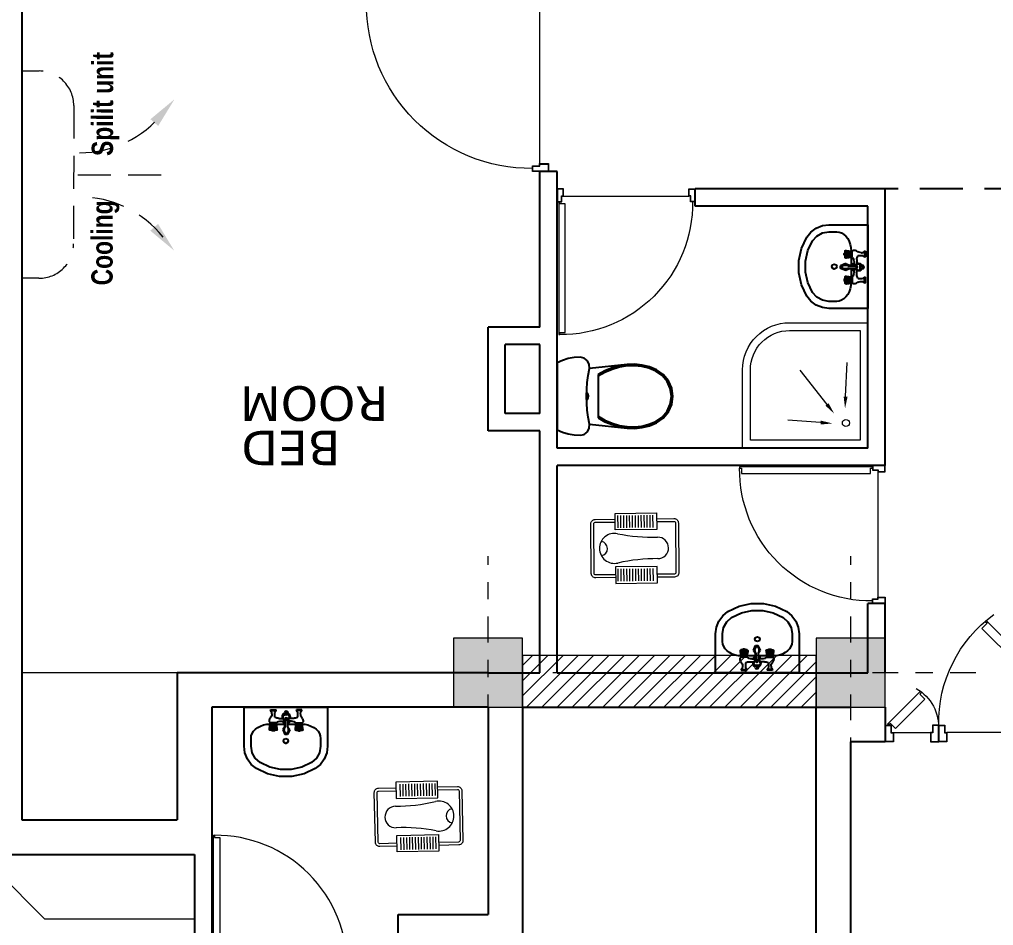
# Model space of a CAD drawing. Header units: inches. Extents: x 70 to 1974, y -315 to 363.
# Drawn here: x 527.7 to 533.34, y -179.96 to -174.71 of the extents above; entities that cross this region are included whole.
import ezdxf

# ---------------------------------------------------------------- set-up
doc = ezdxf.new("R2010")
doc.units = ezdxf.units.IN
doc.header["$MEASUREMENT"] = 0
for name, pattern in [('DASHDOT', [1, 0.5, -0.25, 0, -0.25]), ('DASHED2', [9.525, 6.35, -3.175]), ('HIDDEN', [0.375, 0.25, -0.125])]:
    doc.linetypes.add(name, pattern=pattern)
for name, color, linetype, lineweight in [('1', 19, 'Continuous', 5), ('FURN', 155, 'Continuous', 13), ('hidden line', 252, 'Continuous', 5), ('LAYER1', 8, 'Continuous', 9)]:
    doc.layers.add(name, color=color, linetype=linetype, lineweight=lineweight)
doc.layers.add('AX', color=7, linetype='Continuous', lineweight=18, true_color=0xb7ad8f)
for name, color, linetype in [('fer', 8, 'Continuous'), ('HID', 5, 'HIDDEN'), ('LNS', 55, 'Continuous')]:
    doc.layers.add(name, color=color, linetype=linetype)
doc.styles.add('Italic', font='italic.shx', dxfattribs={"height": 0.7})
doc.styles.add('STYLE7', font='verdana.ttf')

# ---------------------------------------------------------------- blocks, each defined once
blk = doc.blocks.new('DBLDR120K')
for p, q in [((-1.1519, -0.0545), (-0.9381, -0.0545)), ((-0.0481, -0.0545), (-0.8419, -0.0545)), ((-1.1397, -0.0777), (-0.9708, -0.2466))]:
    blk.add_line(p, q)
at = {"linetype": 'Continuous'}
for p, q in [((-1.18, -0.096), (-1.1857, -0.1017)), ((-1.1857, -0.1017), (-0.9948, -0.2926)), ((-1.169, -0.107), (-1.18, -0.096)), ((-1.1397, -0.0777), (-1.1686, -0.1067)), ((-0.4028, -0.4202), (-0.0603, -0.0777)), ((-0.0143, -0.1017), (-0.3678, -0.4552)), ((-0.0603, -0.0777), (-0.0314, -0.1067)), ((-0.031, -0.107), (-0.02, -0.096)), ((-0.02, -0.096), (-0.0143, -0.1017)), ((-1.0001, -0.2759), (-0.9708, -0.2466)), ((-0.9891, -0.287), (-1.0001, -0.2759)), ((-0.9948, -0.2926), (-0.9891, -0.287)), ((-0.6393, -0.6567), (-0.4028, -0.4202)), ((-0.3678, -0.4552), (-0.6153, -0.7027)), ((-0.61, -0.686), (-0.6393, -0.6567)), ((-0.621, -0.697), (-0.61, -0.686)), ((-0.6153, -0.7027), (-0.621, -0.697))]:
    blk.add_line(p, q, dxfattribs=at)
for points in [[(-1.1519, -0.0545), (-1.1519, 0), (-1.2, 0), (-1.2, -0.096), (-1.1644, -0.096), (-1.1644, -0.0545)], [(-0.9381, -0.0545), (-0.9381, 0), (-0.89, 0), (-0.89, -0.096), (-0.9256, -0.096), (-0.9256, -0.0545)], [(-0.8419, -0.0545), (-0.8419, 0), (-0.89, 0), (-0.89, -0.096), (-0.8544, -0.096), (-0.8544, -0.0545)], [(-0.0481, -0.0545), (-0.0481, 0), (0, 0), (0, -0.096), (-0.0356, -0.096), (-0.0356, -0.0545)], [(-1.1539, -0.0525), (-1.1539, -0.002), (-1.198, -0.002), (-1.198, -0.094), (-1.1664, -0.094), (-1.1664, -0.0525)], [(-0.9361, -0.0525), (-0.9361, -0.002), (-0.892, -0.002), (-0.892, -0.094), (-0.9236, -0.094), (-0.9236, -0.0525)], [(-0.8439, -0.0525), (-0.8439, -0.002), (-0.888, -0.002), (-0.888, -0.094), (-0.8564, -0.094), (-0.8564, -0.0525)], [(-0.0461, -0.0525), (-0.0461, -0.002), (-0.002, -0.002), (-0.002, -0.094), (-0.0336, -0.094), (-0.0336, -0.0525)]]:
    blk.add_lwpolyline(points, close=True, dxfattribs=at)
for centre, radius, start, end in [((-1.6655, -0.1105), 0.7756, 8.0415, 8.1907), ((-0.1145, -0.1105), 0.7756, 171.8093, 171.9585), ((-1.154, -0.0815), 0.2645, 300.4974, 3.1415), ((-0.1145, -0.1105), 0.7756, 178.9285, 233.9661)]:
    blk.add_arc(centre, radius, start, end)
blk = doc.blocks.new('DR100K')
at = {"color": 0}
blk.add_line((-0.0463, -0.0524), (-0.9537, -0.0524), dxfattribs=at)
at = {"color": 0, "linetype": 'Continuous'}
for p, q in [((-0.0591, -0.5731), (-0.0591, -0.1073)), ((-0.0591, -0.1073), (-0.0197, -0.1073)), ((-0.0192, -0.1073), (-0.0192, -0.0923)), ((-0.0192, -0.0923), (-0.0115, -0.0923)), ((-0.0115, -0.0923), (-0.0115, -0.5731)), ((-0.0591, -1.0389), (-0.0591, -0.5731)), ((-0.0115, -0.5731), (-0.0115, -1.0539)), ((-0.0197, -1.0389), (-0.0591, -1.0389)), ((-0.0192, -1.0539), (-0.0192, -1.0389)), ((-0.0115, -1.0539), (-0.0192, -1.0539))]:
    blk.add_line(p, q, dxfattribs=at)
for points in [[(-0.9537, -0.0524), (-0.9537, 0), (-1, 0), (-1, -0.0923), (-0.9658, -0.0923), (-0.9658, -0.0524)], [(-0.0463, -0.0524), (-0.0463, 0), (0, 0), (0, -0.0923), (-0.0342, -0.0923), (-0.0342, -0.0524)], [(-0.9557, -0.0505), (-0.9557, -0.0019), (-0.9981, -0.0019), (-0.9981, -0.0904), (-0.9677, -0.0904), (-0.9677, -0.0505)], [(-0.0443, -0.0505), (-0.0443, -0.0019), (-0.0019, -0.0019), (-0.0019, -0.0904), (-0.0323, -0.0904), (-0.0323, -0.0505)]]:
    blk.add_lwpolyline(points, close=True, dxfattribs=at)
blk.add_arc((-0.0294, -0.1026), 0.9514, 179.3821, 270.6161, dxfattribs=at)
blk = doc.blocks.new('KHALAF')
at = {"layer": 'LAYER1', "linetype": 'Continuous'}
for p, q in [((-0.4621, -0.1855), (-0.3784, -0.1855)), ((-0.0131, -0.1855), (-0.0968, -0.1855)), ((-0.4621, -0.2055), (-0.3784, -0.2055)), ((-0.4621, -0.2255), (-0.3784, -0.2255)), ((-0.4621, -0.2455), (-0.3784, -0.2455)), ((-0.4621, -0.2655), (-0.3784, -0.2655)), ((-0.0131, -0.2055), (-0.0968, -0.2055)), ((-0.0131, -0.2255), (-0.0968, -0.2255)), ((-0.0131, -0.2455), (-0.0968, -0.2455)), ((-0.0131, -0.2655), (-0.0968, -0.2655)), ((-0.4621, -0.2855), (-0.3784, -0.2855)), ((-0.4621, -0.3055), (-0.3784, -0.3055)), ((-0.4621, -0.3255), (-0.3784, -0.3255)), ((-0.0131, -0.2855), (-0.0968, -0.2855)), ((-0.0131, -0.3055), (-0.0968, -0.3055)), ((-0.0131, -0.3255), (-0.0968, -0.3255)), ((-0.4621, -0.3455), (-0.3784, -0.3455)), ((-0.4621, -0.3655), (-0.3784, -0.3655)), ((-0.4621, -0.3855), (-0.3784, -0.3855)), ((-0.0131, -0.3455), (-0.0968, -0.3455)), ((-0.0131, -0.3655), (-0.0968, -0.3655)), ((-0.0131, -0.3855), (-0.0968, -0.3855)), ((-0.4621, -0.4055), (-0.3784, -0.4055)), ((-0.4621, -0.4255), (-0.3784, -0.4255)), ((-0.0131, -0.4055), (-0.0968, -0.4055)), ((-0.0131, -0.4255), (-0.0968, -0.4255))]:
    blk.add_line(p, q, dxfattribs=at)
for points in [[(-0.4376, -0.1681), (-0.4376, -0.0312, -0.414214), (-0.4076, -0.0012), (-0.0676, -0.0012, -0.414214), (-0.0376, -0.0312), (-0.0376, -0.1681, -0.414214)], [(-0.4176, -0.1681), (-0.4176, -0.0312, -0.414214), (-0.4076, -0.0212), (-0.0676, -0.0212, -0.414214), (-0.0576, -0.0312), (-0.0576, -0.1681, -0.414214)], [(-0.0376, -0.4529), (-0.0376, -0.5712, -0.414214), (-0.0676, -0.6012), (-0.4076, -0.6012, -0.414214), (-0.4376, -0.5712), (-0.4376, -0.4529)], [(-0.0576, -0.4529), (-0.0576, -0.5712, -0.414214), (-0.0676, -0.5812), (-0.4076, -0.5812, -0.414214), (-0.4176, -0.5712)], [(-0.4176, -0.5712), (-0.4176, -0.4529, -0.414214)]]:
    blk.add_lwpolyline(points, format="xyb", dxfattribs=at)
for points in [[(-0.4768, -0.1681), (-0.4768, -0.4529), (-0.3637, -0.4529), (-0.3637, -0.1681)], [(0.0017, -0.1681), (0.0017, -0.4529), (-0.1114, -0.4529), (-0.1114, -0.1681)]]:
    blk.add_lwpolyline(points, close=True, dxfattribs=at)
for centre, radius, start, end in [((-0.2376, -0.1621), 0.1027, 90, 192.24542), ((-0.2376, -0.1621), 0.1027, 347.75458, 90), ((-0.2376, -0.0655), 0.0484, 186.9447, 353.0553), ((-1.5093, -0.4381), 1.1986, 359.0688, 12.24542), ((1.0341, -0.4381), 1.1986, 167.75458, 180.9312), ((-0.2376, -0.4588), 0.0733, 179.0688, 270), ((-0.2376, -0.4588), 0.0733, 270, 0.9312)]:
    blk.add_arc(centre, radius, start, end, dxfattribs=at)
blk = doc.blocks.new('DASTSHO')
at = {"layer": 'fer', "linetype": 'Continuous'}
h = blk.add_hatch(dxfattribs=at)
h.set_pattern_fill('EMPTY_FILL', color=256, scale=1000000.0, style=0)
h.set_pattern_definition([(0, (1000000, 1000000), (0, 1000000), [1e-05, -1000000])])
h.paths.add_polyline_path([(-0.3, 0), (-0.3, -0.28), (-0.2973, -0.3116), (-0.2894, -0.3424), (-0.2764, -0.3713), (-0.2586, -0.3976), (-0.2368, -0.4206), (-0.2113, -0.4396), (-0.145, -0.4727), (-0.0738, -0.4931), (0, -0.4999), (0.0738, -0.4931), (0.145, -0.4727), (0.2113, -0.4396), (0.2368, -0.4206), (0.2586, -0.3976), (0.2764, -0.3713), (0.2894, -0.3424), (0.2973, -0.3116), (0.3, -0.28), (0.3, 0)], flags=0)
at = {"layer": 'fer', "linetype": 'ByBlock'}
for p, q in [((-0.3, 0), (-0.3, -0.28)), ((-0.27, 0), (-0.3, 0)), ((0.27, 0), (-0.27, 0)), ((0.3, 0), (0.27, 0)), ((0.3, -0.28), (0.3, 0)), ((-0.181, -0.1344), (-0.2007, -0.1447)), ((-0.1592, -0.1267), (-0.181, -0.1344)), ((-0.136, -0.1221), (-0.1592, -0.1267)), ((-0.112, -0.1205), (-0.136, -0.1221)), ((-0.0138, -0.1205), (-0.112, -0.1205)), ((0.112, -0.1205), (0.0075, -0.1205)), ((0.136, -0.1221), (0.112, -0.1205)), ((0.1592, -0.1267), (0.136, -0.1221)), ((0.181, -0.1344), (0.1592, -0.1267)), ((0.2007, -0.1447), (0.181, -0.1344)), ((-0.2479, -0.206), (-0.25, -0.224)), ((-0.2417, -0.1886), (-0.2479, -0.206)), ((-0.2315, -0.1722), (-0.2417, -0.1886)), ((-0.2177, -0.1575), (-0.2315, -0.1722)), ((-0.2007, -0.1447), (-0.2177, -0.1575)), ((0.2177, -0.1575), (0.2007, -0.1447)), ((0.2315, -0.1722), (0.2177, -0.1575)), ((0.2417, -0.1886), (0.2315, -0.1722)), ((0.2479, -0.206), (0.2417, -0.1886)), ((0.25, -0.224), (0.2479, -0.206)), ((-0.25, -0.224), (-0.25, -0.28)), ((0.25, -0.28), (0.25, -0.224))]:
    blk.add_line(p, q, dxfattribs=at)
at = {"layer": 'fer'}
for p, q in [((-0.1161, -0.0184), (-0.0761, -0.0184)), ((-0.1161, -0.0234), (-0.1161, -0.0184)), ((-0.1161, -0.0234), (-0.0761, -0.0234)), ((-0.1161, -0.0234), (-0.1061, -0.0384)), ((-0.1061, -0.0471), (-0.1061, -0.0384)), ((-0.0761, -0.0234), (-0.0861, -0.0384)), ((-0.0861, -0.0709), (-0.0861, -0.0384)), ((-0.0761, -0.0234), (-0.0761, -0.0184)), ((-0.0142, -0.1177), (-0.026, -0.0656)), ((-0.0161, -0.0545), (0.0098, -0.0545)), ((0.0079, -0.1177), (0.0197, -0.0656)), ((0.0698, -0.0234), (0.0698, -0.0184)), ((0.1098, -0.0184), (0.0698, -0.0184)), ((0.0698, -0.0234), (0.0798, -0.0384)), ((0.1098, -0.0234), (0.0698, -0.0234)), ((0.0798, -0.0709), (0.0798, -0.0384)), ((0.1098, -0.0234), (0.0998, -0.0384)), ((0.0998, -0.0471), (0.0998, -0.0384)), ((0.1098, -0.0234), (0.1098, -0.0184)), ((-0.1236, -0.1037), (-0.1179, -0.1127)), ((-0.1228, -0.153), (-0.1179, -0.1214)), ((-0.1202, -0.153), (-0.1158, -0.1214)), ((-0.1148, -0.1214), (-0.1189, -0.153)), ((-0.1179, -0.1214), (-0.1179, -0.1127)), ((-0.0743, -0.1127), (-0.1179, -0.1127)), ((-0.1179, -0.153), (-0.1139, -0.1214)), ((-0.0743, -0.1214), (-0.1179, -0.1214)), ((-0.1128, -0.1214), (-0.1164, -0.153)), ((-0.1152, -0.153), (-0.1118, -0.1214)), ((-0.1135, -0.153), (-0.1104, -0.1214)), ((-0.1085, -0.153), (-0.1064, -0.1214)), ((-0.1055, -0.153), (-0.1041, -0.1214)), ((-0.1018, -0.1214), (-0.1027, -0.153)), ((-0.0982, -0.153), (-0.0982, -0.1214)), ((-0.0961, -0.1644), (-0.0961, -0.1214)), ((-0.094, -0.153), (-0.094, -0.1214)), ((-0.0904, -0.1214), (-0.0895, -0.153)), ((-0.0867, -0.153), (-0.0881, -0.1214)), ((-0.0837, -0.153), (-0.0858, -0.1214)), ((-0.0787, -0.153), (-0.0817, -0.1214)), ((-0.077, -0.153), (-0.0804, -0.1214)), ((-0.0794, -0.1214), (-0.0758, -0.153)), ((-0.0743, -0.153), (-0.0783, -0.1214)), ((-0.0774, -0.1214), (-0.0733, -0.153)), ((-0.072, -0.153), (-0.0764, -0.1214)), ((-0.0729, -0.1114), (-0.0743, -0.1127)), ((-0.0743, -0.1214), (-0.0743, -0.1127)), ((-0.0694, -0.153), (-0.0743, -0.1214)), ((-0.0611, -0.1037), (-0.0661, -0.1057)), ((-0.0571, -0.0795), (-0.0229, -0.0795)), ((-0.0404, -0.0995), (-0.0184, -0.0995)), ((-0.0117, -0.1399), (-0.0115, -0.0831)), ((0.0054, -0.1399), (0.0052, -0.0831)), ((0.0341, -0.0995), (0.012, -0.0995)), ((0.0508, -0.0795), (0.0166, -0.0795)), ((0.0548, -0.1037), (0.0598, -0.1057)), ((0.0631, -0.153), (0.068, -0.1214)), ((0.0656, -0.153), (0.07, -0.1214)), ((0.0665, -0.1114), (0.068, -0.1127)), ((0.0711, -0.1214), (0.067, -0.153)), ((0.068, -0.1127), (0.1115, -0.1127)), ((0.068, -0.1214), (0.068, -0.1127)), ((0.068, -0.1214), (0.1115, -0.1214)), ((0.068, -0.153), (0.0719, -0.1214)), ((0.0731, -0.1214), (0.0694, -0.153)), ((0.0707, -0.153), (0.0741, -0.1214)), ((0.0724, -0.153), (0.0754, -0.1214)), ((0.0774, -0.153), (0.0794, -0.1214)), ((0.0803, -0.153), (0.0818, -0.1214)), ((0.084, -0.1214), (0.0831, -0.153)), ((0.0877, -0.153), (0.0877, -0.1214)), ((0.0898, -0.1644), (0.0898, -0.1214)), ((0.0918, -0.153), (0.0919, -0.1214)), ((0.0955, -0.1214), (0.0964, -0.153)), ((0.0992, -0.153), (0.0978, -0.1214)), ((0.1022, -0.153), (0.1001, -0.1214)), ((0.1072, -0.153), (0.1041, -0.1214)), ((0.1089, -0.153), (0.1055, -0.1214)), ((0.1065, -0.1214), (0.1101, -0.153)), ((0.1115, -0.153), (0.1076, -0.1214)), ((0.1084, -0.1214), (0.1126, -0.153)), ((0.1139, -0.153), (0.1095, -0.1214)), ((0.1173, -0.1037), (0.1115, -0.1127)), ((0.1115, -0.1214), (0.1115, -0.1127)), ((0.1165, -0.153), (0.1115, -0.1214)), ((-0.1231, -0.1604), (-0.1231, -0.153)), ((-0.1228, -0.1604), (-0.1228, -0.153)), ((-0.1202, -0.1604), (-0.1202, -0.153)), ((-0.0731, -0.1644), (-0.1191, -0.1644)), ((-0.1189, -0.1604), (-0.1189, -0.153)), ((-0.1179, -0.1604), (-0.1179, -0.153)), ((-0.1164, -0.1604), (-0.1164, -0.153)), ((-0.1152, -0.1604), (-0.1152, -0.153)), ((-0.1135, -0.1604), (-0.1135, -0.153)), ((-0.1085, -0.1644), (-0.1085, -0.153)), ((-0.1055, -0.1644), (-0.1055, -0.153)), ((-0.1051, -0.1654), (-0.1051, -0.1644)), ((-0.1027, -0.1644), (-0.1027, -0.153)), ((-0.0911, -0.1694), (-0.1011, -0.1694)), ((-0.0982, -0.1644), (-0.0982, -0.153)), ((-0.0982, -0.1644), (-0.0982, -0.153)), ((-0.094, -0.1644), (-0.094, -0.153)), ((-0.0895, -0.1644), (-0.0895, -0.153)), ((-0.0871, -0.1654), (-0.0871, -0.1644)), ((-0.0867, -0.1644), (-0.0867, -0.153)), ((-0.0837, -0.1644), (-0.0837, -0.153)), ((-0.0787, -0.1604), (-0.0787, -0.153)), ((-0.077, -0.1604), (-0.077, -0.153)), ((-0.0758, -0.1604), (-0.0758, -0.153)), ((-0.0743, -0.1604), (-0.0743, -0.153)), ((-0.0733, -0.1604), (-0.0733, -0.153)), ((-0.072, -0.1604), (-0.072, -0.153)), ((-0.0694, -0.1604), (-0.0694, -0.153)), ((-0.0691, -0.1604), (-0.0691, -0.153)), ((-0.0279, -0.1595), (-0.0128, -0.1962)), ((-0.0128, -0.1962), (0.0065, -0.1962)), ((0.0216, -0.1595), (0.0065, -0.1962)), ((0.0628, -0.1604), (0.0628, -0.153)), ((0.0631, -0.1604), (0.0631, -0.153)), ((0.0656, -0.1604), (0.0656, -0.153)), ((0.0668, -0.1644), (0.1128, -0.1644)), ((0.067, -0.1604), (0.067, -0.153)), ((0.068, -0.1604), (0.068, -0.153)), ((0.0694, -0.1604), (0.0694, -0.153)), ((0.0707, -0.1604), (0.0707, -0.153)), ((0.0724, -0.1604), (0.0724, -0.153)), ((0.0774, -0.1644), (0.0774, -0.153)), ((0.0803, -0.1644), (0.0803, -0.153)), ((0.0808, -0.1654), (0.0808, -0.1644)), ((0.0831, -0.1644), (0.0831, -0.153)), ((0.0848, -0.1694), (0.0948, -0.1694)), ((0.0877, -0.1644), (0.0877, -0.153)), ((0.0918, -0.1644), (0.0918, -0.153)), ((0.0918, -0.1644), (0.0918, -0.153)), ((0.0964, -0.1644), (0.0964, -0.153)), ((0.0988, -0.1654), (0.0988, -0.1644)), ((0.0992, -0.1644), (0.0992, -0.153)), ((0.1022, -0.1644), (0.1022, -0.153)), ((0.1072, -0.1604), (0.1072, -0.153)), ((0.1089, -0.1604), (0.1089, -0.153)), ((0.1101, -0.1604), (0.1101, -0.153)), ((0.1115, -0.1604), (0.1115, -0.153)), ((0.1126, -0.1604), (0.1126, -0.153)), ((0.1139, -0.1604), (0.1139, -0.153)), ((0.1165, -0.1604), (0.1165, -0.153)), ((0.1168, -0.1604), (0.1168, -0.153))]:
    blk.add_line(p, q, dxfattribs=at)
at = {"layer": 'fer', "linetype": 'ByBlock'}
blk.add_lwpolyline([(0, -0.224), (-0.0124, -0.2291), (-0.0175, -0.2415), (-0.0124, -0.2539), (0, -0.259), (0.0124, -0.2539), (0.0175, -0.2415), (0.0124, -0.2291)], close=True, dxfattribs=at)
blk.add_lwpolyline([(0, -0.224), (-0.0124, -0.2291), (-0.0175, -0.2415), (-0.0124, -0.2539), (0, -0.259), (0.0124, -0.2539), (0.0175, -0.2415), (0.0124, -0.2291)], close=True, dxfattribs=at)
for points in [[(-0.3, -0.28), (-0.294, -0.3272), (-0.2764, -0.3713), (-0.2482, -0.4096), (-0.2113, -0.4396)], [(-0.25, -0.28), (-0.2422, -0.3258), (-0.2197, -0.3664), (-0.1849, -0.3972)], [(0.1849, -0.3972), (0.2197, -0.3664), (0.2422, -0.3258), (0.25, -0.28)], [(0.2113, -0.4396), (0.2482, -0.4096), (0.2764, -0.3713), (0.294, -0.3272), (0.3, -0.28)], [(-0.1849, -0.3972), (-0.1147, -0.4307), (-0.0389, -0.4478), (0.0389, -0.4478), (0.1147, -0.4307), (0.1849, -0.3972)], [(-0.2113, -0.4396), (-0.1311, -0.4779), (-0.0444, -0.4975), (0.0444, -0.4975), (0.1311, -0.4779), (0.2113, -0.4396)]]:
    blk.add_lwpolyline(points, dxfattribs=at)
at = {"layer": 'fer'}
for centre, radius in [((-0.0032, -0.0409), 0.0131), ((-0.0032, -0.0409), 0.00814), ((-0.0032, -0.0831), 0.00838), ((-0.0032, -0.0831), 0.00638)]:
    blk.add_circle(centre, radius, dxfattribs=at)
for centre, radius, start, end in [((-0.1561, -0.0471), 0.05, 320.08757, 0), ((-0.0032, -0.068), 0.0279, 117.5903, 204.3145), ((-0.0161, -0.0645), 0.01, 90, 186.46452), ((-0.0032, -0.068), 0.0279, 335.6855, 62.4097), ((0.0098, -0.0645), 0.01, 353.53548, 90), ((0.1498, -0.0471), 0.05, 180, 219.91243), ((-0.0961, -0.0973), 0.0282, 140.08757, 192.9962), ((-0.0961, -0.0973), 0.0282, 60.12195, 69.2491), ((-0.0571, -0.0295), 0.05, 240.12195, 270), ((-0.0404, -0.1495), 0.05, 90, 130.39833), ((-0.0032, -0.0914), 0.0279, 196.94333, 246.18728), ((-0.0679, -0.1231), 0.0542, 317.6979, 11.29112), ((0.0251, -0.1613), 0.0425, 149.79225, 221.21885), ((-0.0314, -0.1613), 0.0425, 318.78115, 30.20775), ((0.0616, -0.1231), 0.0542, 168.70888, 222.3021), ((-0.0032, -0.0914), 0.0279, 293.81272, 343.05667), ((0.0341, -0.1495), 0.05, 49.60167, 90), ((0.0508, -0.0295), 0.05, 270, 299.87805), ((0.0898, -0.0973), 0.0282, 110.7509, 119.87805), ((0.0898, -0.0973), 0.0282, 347.0038, 39.91243), ((-0.1191, -0.1604), 0.004, 180, 270), ((-0.1188, -0.1604), 0.004, 180, 270), ((-0.1162, -0.1604), 0.004, 180, 270), ((-0.1149, -0.1604), 0.004, 180, 270), ((-0.1139, -0.1604), 0.004, 180, 270), ((-0.1124, -0.1604), 0.004, 180, 270), ((-0.1112, -0.1604), 0.004, 180, 270), ((-0.1095, -0.1604), 0.004, 180, 270), ((-0.1011, -0.1654), 0.004, 180, 270), ((-0.0911, -0.1654), 0.004, 270, 0), ((-0.0827, -0.1604), 0.004, 270, 0), ((-0.081, -0.1604), 0.004, 270, 0), ((-0.0798, -0.1604), 0.004, 270, 0), ((-0.0783, -0.1604), 0.004, 270, 0), ((-0.0773, -0.1604), 0.004, 270, 0), ((-0.076, -0.1604), 0.004, 270, 0), ((-0.0734, -0.1604), 0.004, 270, 0), ((-0.0731, -0.1604), 0.004, 270, 0), ((-0.0032, -0.186), 0.005, 221.21885, 318.78115), ((0.0668, -0.1604), 0.004, 180, 270), ((0.0671, -0.1604), 0.004, 180, 270), ((0.0696, -0.1604), 0.004, 180, 270), ((0.071, -0.1604), 0.004, 180, 270), ((0.072, -0.1604), 0.004, 180, 270), ((0.0734, -0.1604), 0.004, 180, 270), ((0.0747, -0.1604), 0.004, 180, 270), ((0.0764, -0.1604), 0.004, 180, 270), ((0.0848, -0.1654), 0.004, 180, 270), ((0.0948, -0.1654), 0.004, 270, 0), ((0.1032, -0.1604), 0.004, 270, 0), ((0.1049, -0.1604), 0.004, 270, 0), ((0.1061, -0.1604), 0.004, 270, 0), ((0.1075, -0.1604), 0.004, 270, 0), ((0.1086, -0.1604), 0.004, 270, 0), ((0.1099, -0.1604), 0.004, 270, 0), ((0.1125, -0.1604), 0.004, 270, 0), ((0.1128, -0.1604), 0.004, 270, 0)]:
    blk.add_arc(centre, radius, start, end, dxfattribs=at)
blk = doc.blocks.new('PL_WC_1_UT')
at = {"layer": 'fer', "linetype": 'ByBlock'}
for p, q in [((-0.2446, 0.6076), (-0.2564, 0.5687)), ((-0.2284, 0.645), (-0.2446, 0.6076)), ((0.2284, 0.645), (-0.2284, 0.645)), ((0.2446, 0.6076), (0.2284, 0.645)), ((0.2564, 0.5687), (0.2446, 0.6076)), ((-0.2564, 0.5687), (-0.2635, 0.5285)), ((0.2635, 0.5285), (0.2564, 0.5687)), ((-0.2635, 0.5285), (-0.2659, 0.4879)), ((-0.2659, 0.4879), (-0.2597, 0.4603)), ((0.2597, 0.4603), (0.2659, 0.4879)), ((0.2659, 0.4879), (0.2635, 0.5285)), ((-0.2597, 0.4603), (-0.2423, 0.4381)), ((-0.2423, 0.4381), (-0.2171, 0.4255)), ((-0.2171, 0.4255), (-0.1889, 0.4249)), ((-0.1889, 0.4249), (-0.2164, 0.1682)), ((0.1889, 0.4249), (0.2171, 0.4255)), ((0.2164, 0.1682), (0.1889, 0.4249)), ((0.2171, 0.4255), (0.2423, 0.4381)), ((0.2423, 0.4381), (0.2597, 0.4603)), ((-0.2164, 0.1682), (-0.2183, 0.1168)), ((0.2183, 0.1168), (0.2164, 0.1682)), ((-0.2183, 0.1168), (-0.2128, 0.0658)), ((0.2128, 0.0658), (0.2183, 0.1168)), ((-0.2128, 0.0658), (-0.2002, 0.016)), ((-0.2002, 0.016), (-0.1807, -0.0315)), ((0.1807, -0.0315), (0.2002, 0.016)), ((0.2002, 0.016), (0.2128, 0.0658)), ((-0.1807, -0.0315), (-0.1493, -0.0776)), ((0.1493, -0.0776), (0.1807, -0.0315)), ((-0.1493, -0.0776), (-0.1063, -0.1133)), ((-0.1063, -0.1133), (-0.0553, -0.1359)), ((0.0553, -0.1359), (0.1063, -0.1133)), ((0.1063, -0.1133), (0.1493, -0.0776)), ((-0.0553, -0.1359), (0, -0.1436)), ((0, -0.1436), (0.0553, -0.1359))]:
    blk.add_line(p, q, dxfattribs=at)
at = {"layer": 'fer', "color": 0, "linetype": 'ByBlock'}
for p, q in [((-0.1889, 0.4249), (-0.1421, 0.4332)), ((-0.1421, 0.4332), (-0.0949, 0.4392)), ((-0.0949, 0.4392), (-0.0475, 0.4427)), ((-0.0475, 0.4427), (0, 0.4439)), ((-0.0238, 0.4433), (-0.0216, 0.44)), ((-0.0216, 0.44), (-0.0117, 0.4334)), ((-0.0117, 0.4334), (0, 0.431)), ((-0.0029, 0.4438), (0, 0.4433)), ((0, 0.4439), (0.0475, 0.4427)), ((0, 0.4433), (0.0029, 0.4438)), ((0, 0.431), (0.0117, 0.4334)), ((0.0117, 0.4334), (0.0216, 0.44)), ((0.0216, 0.44), (0.0238, 0.4433)), ((0.0475, 0.4427), (0.0949, 0.4392)), ((0.0949, 0.4392), (0.1421, 0.4332)), ((0.1421, 0.4332), (0.1889, 0.4249)), ((-0.1476, 0.365), (-0.1732, 0.3191)), ((-0.136, 0.365), (-0.1624, 0.3191)), ((0.1476, 0.365), (-0.1476, 0.365)), ((0.1624, 0.3191), (0.136, 0.365)), ((0.1732, 0.3191), (0.1476, 0.365)), ((-0.1933, 0.2706), (-0.2078, 0.22)), ((-0.1831, 0.2703), (-0.198, 0.2194)), ((-0.1732, 0.3191), (-0.1933, 0.2706)), ((-0.1624, 0.3191), (-0.1831, 0.2703)), ((0.1831, 0.2703), (0.1624, 0.3191)), ((0.1933, 0.2706), (0.1732, 0.3191)), ((0.198, 0.2194), (0.1831, 0.2703)), ((0.2078, 0.22), (0.1933, 0.2706)), ((-0.2078, 0.22), (-0.2164, 0.1682)), ((-0.198, 0.2194), (-0.2067, 0.1671)), ((0.2067, 0.1671), (0.198, 0.2194)), ((0.2164, 0.1682), (0.2078, 0.22)), ((-0.2067, 0.1671), (-0.2085, 0.1172)), ((0.2085, 0.1172), (0.2067, 0.1671)), ((-0.2085, 0.1172), (-0.2033, 0.0675)), ((-0.2033, 0.0675), (-0.191, 0.019)), ((0.191, 0.019), (0.2033, 0.0675)), ((0.2033, 0.0675), (0.2085, 0.1172)), ((-0.191, 0.019), (-0.172, -0.0272)), ((0.172, -0.0272), (0.191, 0.019)), ((-0.172, -0.0272), (-0.1421, -0.0711)), ((0.1421, -0.0711), (0.172, -0.0272)), ((-0.1421, -0.0711), (-0.1012, -0.1051)), ((-0.1012, -0.1051), (-0.0526, -0.1266)), ((-0.0526, -0.1266), (0, -0.1339)), ((0, -0.1339), (0.0526, -0.1266)), ((0.0526, -0.1266), (0.1012, -0.1051)), ((0.1012, -0.1051), (0.1421, -0.0711))]:
    blk.add_line(p, q, dxfattribs=at)
blk = doc.blocks.new('Bath4')
for p, q in [((-0.652, -0.5264), (-0.6377, -0.3365)), ((-0.5472, -0.5632), (-0.3492, -0.4082)), ((-0.5019, -0.6708), (-0.3044, -0.6801))]:
    blk.add_line(p, q)
for points in [[(-0.0742, -0.8), (-0.8, -0.8), (-0.8, -0.0742), (-0.3464, -0.0742, -0.414214), (-0.0742, -0.3464)], [(-0.1196, -0.7546), (-0.7546, -0.7546), (-0.7546, -0.1196), (-0.3464, -0.1196, -0.414214), (-0.1196, -0.3464)]]:
    blk.add_lwpolyline(points, format="xyb", close=True)
blk.add_circle((-0.6545, -0.6727), 0.0207)
for points in [[(-0.6633, -0.5255), (-0.6407, -0.5272), (-0.6571, -0.5942)], [(-0.5542, -0.5542), (-0.5402, -0.5721), (-0.6008, -0.6051)], [(-0.5014, -0.6595), (-0.5024, -0.6822), (-0.5699, -0.6677)]]:
    blk.add_solid(points)
blk = doc.blocks.new('k1')
at = {"true_color": 0x636466}
h = blk.add_hatch(color=251, dxfattribs=at)
h.dxf.hatch_style = 1
h.paths.add_polyline_path([(-461.0846, -161.5584), (-462.6065, -161.5584), (-462.6065, -162.181), (-462.6065, -162.181), (-462.6065, -162.3188), (-462.4682, -162.3188), (-462.4682, -161.6968), (-461.2229, -161.6968), (-461.2229, -162.942), (-461.0846, -162.942), (-461.0846, -162.8037)])
h.paths.add_polyline_path([(-460.3927, -161.6968), (-459.1475, -161.6968), (-459.1475, -162.942), (-457.907, -162.942), (-457.907, -162.8037), (-459.0091, -162.8037), (-459.0091, -161.5584), (-460.5311, -161.5584), (-460.5311, -162.181), (-461.0846, -162.181), (-461.0846, -162.3194), (-460.3927, -162.3194)])
h.paths.add_polyline_path([(-459.7009, -162.3194), (-459.1475, -162.3194), (-459.1475, -162.181), (-459.8393, -162.181), (-459.8393, -162.8037), (-461.0846, -162.8037), (-461.0846, -162.942), (-459.7009, -162.942)], flags=17)
h.paths.add_polyline_path([(-458.3173, -161.6968), (-457.072, -161.6968), (-457.0735, -162.2633), (-457.0043, -162.2633), (-456.9351, -162.2631), (-456.9337, -161.5584), (-458.4557, -161.5584), (-458.4557, -162.181), (-459.0091, -162.181), (-459.0091, -162.3194), (-458.3173, -162.3194)])
h.paths.add_polyline_path([(-457.434, -165.0145), (-453.6596, -165.0145), (-453.6596, -164.5635), (-457.434, -164.5635)], flags=9)
h.paths.add_polyline_path([(-466.4646, -178.781), (-469.7624, -178.781), (-469.7624, -178.172), (-466.4646, -178.172)], flags=9)
h.paths.add_polyline_path([(-465.7865, -177.1188), (-468.3426, -177.1188), (-468.3426, -176.3458), (-465.7865, -176.3458)], flags=9)
h.paths.add_polyline_path([(-466.6372, -172.2588), (-468.4262, -172.2588), (-468.4262, -171.5854), (-466.6372, -171.5854)], flags=9)
h.paths.add_polyline_path([(-467.4058, -174.7927), (-469.1563, -174.7927), (-469.1563, -174.3652), (-467.4058, -174.3652)], flags=9)
h.paths.add_polyline_path([(-466.5791, -173.4899), (-469.3301, -173.4899), (-469.3301, -173.0249), (-466.5791, -173.0249)], flags=9)
h.paths.add_polyline_path([(-469.0047, -195.6182), (-468.5367, -195.6499), (-468.4415, -195.1099), (-468.9095, -195.0782)], flags=9)
h.paths.add_polyline_path([(-465.4248, -183.2086), (-468.8542, -183.2375), (-468.859, -182.6675), (-465.4296, -182.6386)], flags=9)
h.paths.add_polyline_path([(-469.3327, -170.5279), (-465.1389, -170.5279), (-465.1389, -170.0268), (-469.3327, -170.0268)], flags=9)
h.paths.add_polyline_path([(-469.4484, -194.8322), (-468.9804, -194.864), (-468.8852, -194.324), (-469.3532, -194.2922)], flags=9)
h.paths.add_polyline_path([(-467.2761, -194.8572), (-468.7185, -194.8693), (-468.7236, -194.2619), (-467.2812, -194.2497)], flags=9)
h.paths.add_polyline_path([(-464.4483, -194.8452), (-465.6532, -194.8554), (-465.658, -194.2854), (-464.4531, -194.2752)], flags=9)
h.paths.add_polyline_path([(-466.8236, -194.8161), (-465.8001, -194.8479), (-465.7049, -194.3079), (-466.7283, -194.2761)], flags=9)
h.paths.add_polyline_path([(-468.6542, -184.4538), (-467.9788, -184.4761), (-467.9121, -184.093), (-468.5875, -184.0708)], flags=9)
h.paths.add_polyline_path([(-468.0005, -184.2226), (-467.9115, -184.2308), (-467.8869, -184.09), (-467.976, -184.0818)], flags=9)
h.paths.add_polyline_path([(-469.3709, -184.1154), (-469.3068, -184.1217), (-469.2877, -184.0123), (-469.3518, -184.0059)], flags=9)
h.paths.add_polyline_path([(-469.4589, -184.4456), (-469.3558, -184.4539), (-469.3307, -184.3103), (-469.4338, -184.3019)], flags=9)
h.paths.add_polyline_path([(-469.5642, -184.3939), (-468.6423, -184.4137), (-468.583, -184.0728), (-469.5048, -184.053)], flags=9)
h.paths.add_polyline_path([(-468.6139, -183.8392), (-467.9386, -183.8615), (-467.8718, -183.4785), (-468.5472, -183.4562)], flags=9)
h.paths.add_polyline_path([(-467.9602, -183.5893), (-467.8711, -183.5975), (-467.8466, -183.4567), (-467.9356, -183.4486)], flags=9)
h.paths.add_polyline_path([(-469.3753, -183.5029), (-469.3112, -183.5093), (-469.2922, -183.3999), (-469.3563, -183.3935)], flags=9)
h.paths.add_polyline_path([(-469.4633, -183.8331), (-469.3602, -183.8415), (-469.3352, -183.6978), (-469.4383, -183.6895)], flags=9)
h.paths.add_polyline_path([(-469.5687, -183.7814), (-468.6468, -183.8012), (-468.5875, -183.4604), (-469.5093, -183.4406)], flags=9)
h.paths.add_polyline_path([(-464.47, -193.0711), (-466.41, -193.0875), (-466.415, -192.4875), (-464.4751, -192.4711)], flags=9)
h.paths.add_polyline_path([(-464.4471, -179.8895), (-467.4444, -179.9148), (-467.4494, -179.3223), (-464.4521, -179.297)], flags=9)
h.paths.add_polyline_path([(-464.457, -175.972), (-466.6844, -175.9908), (-466.6894, -175.3983), (-464.462, -175.3795)], flags=9)
h.paths.add_polyline_path([(-464.4659, -178.7758), (-466.5484, -178.7933), (-466.5535, -178.1859), (-464.4711, -178.1683)], flags=9)
h.paths.add_polyline_path([(-464.4666, -174.8525), (-466.289, -174.8679), (-466.294, -174.2754), (-464.4716, -174.26)], flags=9)
h.paths.add_polyline_path([(-464.4687, -173.5351), (-466.4711, -173.552), (-466.476, -172.9745), (-464.4735, -172.9576)], flags=9)
h.paths.add_polyline_path([(-464.498, -172.0947), (-465.5354, -172.1034), (-465.539, -171.6759), (-464.5016, -171.6672)], flags=9)
h.paths.add_polyline_path([(-464.487, -190.9788), (-466.5209, -190.9788), (-466.5209, -190.4838), (-464.487, -190.4838)], flags=9)
h.paths.add_polyline_path([(-464.361, -186.5578), (-469.8351, -186.604), (-469.84, -186.0269), (-464.3658, -185.9807)], flags=9)
h.paths.add_polyline_path([(-464.4788, -192.0283), (-465.4211, -192.0283), (-465.4211, -191.4476), (-464.4788, -191.4476)], flags=9)
h.paths.add_polyline_path([(-464.4729, -195.6192), (-466.4129, -195.6356), (-466.4173, -195.1106), (-464.4774, -195.0942)], flags=9)
h.paths.add_polyline_path([(-467.7853, -195.7628), (-468.3703, -195.7628), (-468.3703, -194.9678), (-467.7853, -194.9678)], flags=9)
h.paths.add_polyline_path([(-466.5666, -185.6325), (-467.5813, -185.6325), (-467.5813, -185.1645), (-466.5666, -185.1645)], flags=9)
h.paths.add_polyline_path([(-464.4327, -185.5774), (-466.2107, -185.5924), (-466.2141, -185.194), (-464.436, -185.179)], flags=9)
h.paths.add_polyline_path([(-465.6546, -185.0812), (-469.0091, -185.0812), (-469.0091, -184.6089), (-465.6546, -184.6089)], flags=9)
h.paths.add_polyline_path([(-466.2428, -184.4307), (-467.9102, -184.4448), (-467.9133, -184.0854), (-466.2458, -184.0713)], flags=9)
h.paths.add_polyline_path([(-466.2566, -183.7842), (-467.5346, -183.795), (-467.538, -183.3956), (-466.2599, -183.3848)], flags=9)
h.paths.add_polyline_path([(-465.0273, -184.3294), (-465.4483, -184.3329), (-465.4513, -183.9785), (-465.0303, -183.9749)], flags=9)
h.paths.add_polyline_path([(-464.3973, -183.8968), (-466.0498, -183.9107), (-466.0528, -183.5562), (-464.4003, -183.5423)], flags=9)
h.paths.add_polyline_path([(-464.455, -185.0631), (-465.6467, -185.0732), (-465.6499, -184.6851), (-464.4582, -184.6751)], flags=9)
h.paths.add_polyline_path([(-469.6945, -185.0329), (-469.0256, -185.0536), (-468.9633, -184.7007), (-469.6323, -184.6799)], flags=9)
h.paths.add_polyline_path([(-454.5593, -188.4483), (-454.6086, -188.4483), (-454.6086, -188.3003), (-454.5593, -188.3003)], flags=9)
h.paths.add_polyline_path([(-453.4972, -188.5378), (-454.5503, -188.5378), (-454.5503, -188.1414), (-453.4972, -188.1414)], flags=9)
h.paths.add_polyline_path([(-454.1227, -187.4118), (-454.172, -187.4118), (-454.172, -187.2638), (-454.1227, -187.2638)], flags=9)
h.paths.add_polyline_path([(-453.4705, -187.5187), (-454.1053, -187.5187), (-454.1053, -187.0937), (-453.4705, -187.0937)], flags=9)
h.paths.add_polyline_path([(-453.9631, -180.2095), (-454.0124, -180.2095), (-454.0124, -180.0615), (-453.9631, -180.0615)], flags=9)
h.paths.add_polyline_path([(-453.745, -181.0596), (-453.7944, -181.0596), (-453.7944, -180.9116), (-453.745, -180.9116)], flags=9)
h.paths.add_polyline_path([(-453.8343, -182.0033), (-453.8837, -182.0033), (-453.8837, -181.8553), (-453.8343, -181.8553)], flags=9)
h.paths.add_polyline_path([(-454.2191, -183.8516), (-454.2685, -183.8516), (-454.2685, -183.7036), (-454.2191, -183.7036)], flags=9)
h.paths.add_polyline_path([(-454.3381, -184.7282), (-454.3874, -184.7282), (-454.3874, -184.5803), (-454.3381, -184.5803)], flags=9)
h.paths.add_polyline_path([(-453.4934, -186.5421), (-454.1745, -186.5421), (-454.1745, -186.1171), (-453.4934, -186.1171)], flags=9)
h.paths.add_polyline_path([(-452.9888, -187.4826), (-453.5455, -187.4826), (-453.5455, -187.1401), (-452.9888, -187.1401)], flags=9)
h.paths.add_polyline_path([(-452.9888, -186.4979), (-453.5455, -186.4979), (-453.5455, -186.1555), (-452.9888, -186.1555)], flags=9)
h.paths.add_polyline_path([(-452.9803, -184.8325), (-454.3481, -184.8325), (-454.3481, -184.3829), (-452.9803, -184.3829)], flags=9)
h.paths.add_polyline_path([(-452.9468, -184.0507), (-454.226, -184.0507), (-454.226, -183.5072), (-452.9468, -183.5072)], flags=9)
h.paths.add_polyline_path([(-453.1169, -182.1053), (-453.8089, -182.1053), (-453.8089, -181.6802), (-453.1169, -181.6802)], flags=9)
h.paths.add_polyline_path([(-453.136, -181.1745), (-453.7422, -181.1745), (-453.7422, -180.729), (-453.136, -180.729)], flags=9)
h.paths.add_polyline_path([(-453.001, -180.3219), (-453.9383, -180.3219), (-453.9383, -179.8723), (-453.001, -179.8723)], flags=9)
h.paths.add_polyline_path([(-452.9331, -173.2627), (-456.203, -173.3197), (-456.2193, -172.3875), (-452.9494, -172.3304)], flags=9)
h.paths.add_polyline_path([(-452.992, -185.4166), (-454.0463, -185.4166), (-454.0463, -185.1486), (-452.992, -185.1486)], flags=9)
h.paths.add_polyline_path([(-452.9712, -185.9599), (-453.9002, -185.9599), (-453.9002, -185.69), (-452.9712, -185.69)], flags=9)
h.paths.add_polyline_path([(-452.9423, -190.734), (-453.6863, -190.734), (-453.6863, -190.4296), (-452.9423, -190.4296)], flags=9)
h.paths.add_polyline_path([(-452.9888, -188.5324), (-453.5455, -188.5324), (-453.5455, -188.1899), (-452.9888, -188.1899)], flags=9)
h.paths.add_polyline_path([(-454.1582, -186.4325), (-454.2075, -186.4325), (-454.2075, -186.2845), (-454.1582, -186.2845)], flags=9)
h.paths.add_polyline_path([(-454.4433, -190.8044), (-455.4942, -190.8044), (-455.4942, -190.3918), (-454.4433, -190.3918)], flags=9)
h.paths.add_polyline_path([(-452.955, -190.1558), (-453.7048, -190.1558), (-453.7048, -189.8345), (-452.955, -189.8345)], flags=9)
h.paths.add_polyline_path([(-455.3858, -190.1388), (-454.5791, -190.1388), (-454.5791, -189.8611), (-455.3858, -189.8611)], flags=9)
h.paths.add_polyline_path([(-453.0879, -175.6578), (-455.011, -175.6578), (-455.011, -175.326), (-453.0879, -175.326)], flags=9)
h = blk.add_hatch(color=251, dxfattribs=at)
h.dxf.hatch_style = 1
h.paths.add_polyline_path([(-454.8273, -165.5709), (-455.4496, -165.5709), (-455.4496, -165.7093), (-454.827, -165.7093)])
h.paths.add_polyline_path([(-454.6889, -165.5709), (-454.8273, -165.5709), (-454.827, -165.7093), (-454.6886, -165.7093)])
h.paths.add_polyline_path([(-454.066, -165.5709), (-454.6889, -165.5709), (-454.6886, -165.7093), (-454.2044, -165.7093), (-454.2044, -166.9545), (-454.827, -166.9545), (-454.827, -167.6464), (-454.6886, -167.6464), (-454.6886, -167.0929), (-454.066, -167.0929)])
h.paths.add_polyline_path([(-454.6886, -165.7093), (-454.827, -165.7093), (-454.827, -166.2627), (-455.4496, -166.2627), (-455.4496, -167.7847), (-454.2044, -167.7847), (-454.2044, -169.03), (-454.827, -169.03), (-454.827, -169.7218), (-454.6886, -169.7218), (-454.6886, -169.1683), (-454.066, -169.1683), (-454.066, -167.6464), (-455.3113, -167.6464), (-455.3113, -166.4011), (-454.6886, -166.4011)])
h.paths.add_polyline_path([(-454.6886, -167.7847), (-454.827, -167.7847), (-454.827, -168.3382), (-455.4496, -168.3382), (-455.4496, -169.7218), (-455.3113, -169.7218), (-455.3113, -168.4765), (-454.6886, -168.4765)], flags=17)
h.paths.add_polyline_path([(-454.066, -169.7218), (-455.4496, -169.7218), (-455.4496, -169.8602), (-454.2044, -169.8602), (-454.2044, -171.1054), (-454.827, -171.1054), (-454.827, -171.7972), (-454.6886, -171.7972), (-454.6886, -171.2438), (-454.066, -171.2438)])
h.paths.add_polyline_path([(-458.6892, -165.0145), (-454.9148, -165.0145), (-454.9148, -164.5635), (-458.6892, -164.5635)], flags=9)
h.paths.add_polyline_path([(-467.6094, -178.781), (-470.9072, -178.781), (-470.9072, -178.172), (-467.6094, -178.172)], flags=9)
h.paths.add_polyline_path([(-466.9314, -177.1188), (-469.4875, -177.1188), (-469.4875, -176.3458), (-466.9314, -176.3458)], flags=9)
h.paths.add_polyline_path([(-467.782, -172.2588), (-469.571, -172.2588), (-469.571, -171.5854), (-467.782, -171.5854)], flags=9)
h.paths.add_polyline_path([(-468.5506, -174.7927), (-470.3011, -174.7927), (-470.3011, -174.3652), (-468.5506, -174.3652)], flags=9)
h.paths.add_polyline_path([(-467.724, -173.4899), (-470.475, -173.4899), (-470.475, -173.0249), (-467.724, -173.0249)], flags=9)
h.paths.add_polyline_path([(-470.1495, -195.6182), (-469.6815, -195.6499), (-469.5863, -195.1099), (-470.0543, -195.0782)], flags=9)
h.paths.add_polyline_path([(-466.5696, -183.2086), (-469.999, -183.2375), (-470.0038, -182.6675), (-466.5744, -182.6386)], flags=9)
h.paths.add_polyline_path([(-470.4775, -170.5279), (-466.2838, -170.5279), (-466.2838, -170.0268), (-470.4775, -170.0268)], flags=9)
h.paths.add_polyline_path([(-470.5932, -194.8322), (-470.1252, -194.864), (-470.03, -194.324), (-470.498, -194.2922)], flags=9)
h.paths.add_polyline_path([(-468.4209, -194.8572), (-469.8633, -194.8693), (-469.8685, -194.2619), (-468.426, -194.2497)], flags=9)
h.paths.add_polyline_path([(-465.5931, -194.8452), (-466.798, -194.8554), (-466.8029, -194.2854), (-465.5979, -194.2752)], flags=9)
h.paths.add_polyline_path([(-467.9684, -194.8161), (-466.945, -194.8479), (-466.8497, -194.3079), (-467.8732, -194.2761)], flags=9)
h.paths.add_polyline_path([(-469.799, -184.4538), (-469.1236, -184.4761), (-469.0569, -184.093), (-469.7323, -184.0708)], flags=9)
h.paths.add_polyline_path([(-469.1453, -184.2226), (-469.0563, -184.2308), (-469.0318, -184.09), (-469.1208, -184.0818)], flags=9)
h.paths.add_polyline_path([(-470.5157, -184.1154), (-470.4516, -184.1217), (-470.4325, -184.0123), (-470.4966, -184.0059)], flags=9)
h.paths.add_polyline_path([(-470.6037, -184.4456), (-470.5006, -184.4539), (-470.4756, -184.3103), (-470.5787, -184.3019)], flags=9)
h.paths.add_polyline_path([(-470.709, -184.3939), (-469.7872, -184.4137), (-469.7278, -184.0728), (-470.6497, -184.053)], flags=9)
h.paths.add_polyline_path([(-469.7588, -183.8392), (-469.0834, -183.8615), (-469.0167, -183.4785), (-469.6921, -183.4562)], flags=9)
h.paths.add_polyline_path([(-469.105, -183.5893), (-469.016, -183.5975), (-468.9914, -183.4567), (-469.0805, -183.4486)], flags=9)
h.paths.add_polyline_path([(-470.5202, -183.5029), (-470.4561, -183.5093), (-470.437, -183.3999), (-470.5011, -183.3935)], flags=9)
h.paths.add_polyline_path([(-470.6082, -183.8331), (-470.5051, -183.8415), (-470.48, -183.6978), (-470.5831, -183.6895)], flags=9)
h.paths.add_polyline_path([(-470.7135, -183.7814), (-469.7916, -183.8012), (-469.7323, -183.4604), (-470.6541, -183.4406)], flags=9)
h.paths.add_polyline_path([(-465.6149, -193.0711), (-467.5548, -193.0875), (-467.5599, -192.4875), (-465.6199, -192.4711)], flags=9)
h.paths.add_polyline_path([(-465.5919, -179.8895), (-468.5893, -179.9148), (-468.5943, -179.3223), (-465.5969, -179.297)], flags=9)
h.paths.add_polyline_path([(-465.6018, -175.972), (-467.8293, -175.9908), (-467.8343, -175.3983), (-465.6068, -175.3795)], flags=9)
h.paths.add_polyline_path([(-465.6108, -178.7758), (-467.6932, -178.7933), (-467.6983, -178.1859), (-465.6159, -178.1683)], flags=9)
h.paths.add_polyline_path([(-465.6114, -174.8525), (-467.4339, -174.8679), (-467.4389, -174.2754), (-465.6164, -174.26)], flags=9)
h.paths.add_polyline_path([(-465.6135, -173.5351), (-467.6159, -173.552), (-467.6208, -172.9745), (-465.6184, -172.9576)], flags=9)
h.paths.add_polyline_path([(-465.6428, -172.0947), (-466.6803, -172.1034), (-466.6839, -171.6759), (-465.6464, -171.6672)], flags=9)
h.paths.add_polyline_path([(-465.6319, -190.9788), (-467.6657, -190.9788), (-467.6657, -190.4838), (-465.6319, -190.4838)], flags=9)
h.paths.add_polyline_path([(-465.5058, -186.5578), (-470.98, -186.604), (-470.9848, -186.0269), (-465.5107, -185.9807)], flags=9)
h.paths.add_polyline_path([(-465.6236, -192.0283), (-466.566, -192.0283), (-466.566, -191.4476), (-465.6236, -191.4476)], flags=9)
h.paths.add_polyline_path([(-465.6178, -195.6192), (-467.5577, -195.6356), (-467.5621, -195.1106), (-465.6222, -195.0942)], flags=9)
h.paths.add_polyline_path([(-468.9301, -195.7628), (-469.5151, -195.7628), (-469.5151, -194.9678), (-468.9301, -194.9678)], flags=9)
h.paths.add_polyline_path([(-467.7114, -185.6325), (-468.7261, -185.6325), (-468.7261, -185.1645), (-467.7114, -185.1645)], flags=9)
h.paths.add_polyline_path([(-465.5775, -185.5774), (-467.3556, -185.5924), (-467.3589, -185.194), (-465.5809, -185.179)], flags=9)
h.paths.add_polyline_path([(-466.7994, -185.0812), (-470.154, -185.0812), (-470.154, -184.6089), (-466.7994, -184.6089)], flags=9)
h.paths.add_polyline_path([(-467.3876, -184.4307), (-469.0551, -184.4448), (-469.0581, -184.0854), (-467.3907, -184.0713)], flags=9)
h.paths.add_polyline_path([(-467.4014, -183.7842), (-468.6794, -183.795), (-468.6828, -183.3956), (-467.4048, -183.3848)], flags=9)
h.paths.add_polyline_path([(-466.1721, -184.3294), (-466.5931, -184.3329), (-466.5961, -183.9785), (-466.1751, -183.9749)], flags=9)
h.paths.add_polyline_path([(-465.5422, -183.8968), (-467.1946, -183.9107), (-467.1976, -183.5562), (-465.5452, -183.5423)], flags=9)
h.paths.add_polyline_path([(-465.5998, -185.0631), (-466.7915, -185.0732), (-466.7948, -184.6851), (-465.603, -184.6751)], flags=9)
h.paths.add_polyline_path([(-470.8394, -185.0329), (-470.1704, -185.0536), (-470.1082, -184.7007), (-470.7771, -184.6799)], flags=9)
h.paths.add_polyline_path([(-455.7041, -188.4483), (-455.7534, -188.4483), (-455.7534, -188.3003), (-455.7041, -188.3003)], flags=9)
h.paths.add_polyline_path([(-454.6421, -188.5378), (-455.6951, -188.5378), (-455.6951, -188.1414), (-454.6421, -188.1414)], flags=9)
h.paths.add_polyline_path([(-455.2675, -187.4118), (-455.3168, -187.4118), (-455.3168, -187.2638), (-455.2675, -187.2638)], flags=9)
h.paths.add_polyline_path([(-454.6153, -187.5187), (-455.2501, -187.5187), (-455.2501, -187.0937), (-454.6153, -187.0937)], flags=9)
h.paths.add_polyline_path([(-455.1079, -180.2095), (-455.1572, -180.2095), (-455.1572, -180.0615), (-455.1079, -180.0615)], flags=9)
h.paths.add_polyline_path([(-454.8899, -181.0596), (-454.9392, -181.0596), (-454.9392, -180.9116), (-454.8899, -180.9116)], flags=9)
h.paths.add_polyline_path([(-454.9792, -182.0033), (-455.0285, -182.0033), (-455.0285, -181.8553), (-454.9792, -181.8553)], flags=9)
h.paths.add_polyline_path([(-455.364, -183.8516), (-455.4133, -183.8516), (-455.4133, -183.7036), (-455.364, -183.7036)], flags=9)
h.paths.add_polyline_path([(-455.4829, -184.7282), (-455.5322, -184.7282), (-455.5322, -184.5803), (-455.4829, -184.5803)], flags=9)
h.paths.add_polyline_path([(-454.6382, -186.5421), (-455.3193, -186.5421), (-455.3193, -186.1171), (-454.6382, -186.1171)], flags=9)
h.paths.add_polyline_path([(-454.1336, -187.4826), (-454.6903, -187.4826), (-454.6903, -187.1401), (-454.1336, -187.1401)], flags=9)
h.paths.add_polyline_path([(-454.1336, -186.4979), (-454.6903, -186.4979), (-454.6903, -186.1555), (-454.1336, -186.1555)], flags=9)
h.paths.add_polyline_path([(-454.1252, -184.8325), (-455.4929, -184.8325), (-455.4929, -184.3829), (-454.1252, -184.3829)], flags=9)
h.paths.add_polyline_path([(-454.0916, -184.0507), (-455.3708, -184.0507), (-455.3708, -183.5072), (-454.0916, -183.5072)], flags=9)
h.paths.add_polyline_path([(-454.2617, -182.1053), (-454.9537, -182.1053), (-454.9537, -181.6802), (-454.2617, -181.6802)], flags=9)
h.paths.add_polyline_path([(-454.2808, -181.1745), (-454.8871, -181.1745), (-454.8871, -180.729), (-454.2808, -180.729)], flags=9)
h.paths.add_polyline_path([(-454.1459, -180.3219), (-455.0831, -180.3219), (-455.0831, -179.8723), (-454.1459, -179.8723)], flags=9)
h.paths.add_polyline_path([(-454.0779, -173.2627), (-457.3478, -173.3197), (-457.3641, -172.3875), (-454.0942, -172.3304)], flags=9)
h.paths.add_polyline_path([(-454.1368, -185.4166), (-455.1911, -185.4166), (-455.1911, -185.1486), (-454.1368, -185.1486)], flags=9)
h.paths.add_polyline_path([(-454.116, -185.9599), (-455.045, -185.9599), (-455.045, -185.69), (-454.116, -185.69)], flags=9)
h.paths.add_polyline_path([(-454.0871, -190.734), (-454.8312, -190.734), (-454.8312, -190.4296), (-454.0871, -190.4296)], flags=9)
h.paths.add_polyline_path([(-454.1336, -188.5324), (-454.6903, -188.5324), (-454.6903, -188.1899), (-454.1336, -188.1899)], flags=9)
h.paths.add_polyline_path([(-455.303, -186.4325), (-455.3523, -186.4325), (-455.3523, -186.2845), (-455.303, -186.2845)], flags=9)
h.paths.add_polyline_path([(-455.5882, -190.8044), (-456.639, -190.8044), (-456.639, -190.3918), (-455.5882, -190.3918)], flags=9)
h.paths.add_polyline_path([(-454.0999, -190.1558), (-454.8496, -190.1558), (-454.8496, -189.8345), (-454.0999, -189.8345)], flags=9)
h.paths.add_polyline_path([(-456.5306, -190.1388), (-455.7239, -190.1388), (-455.7239, -189.8611), (-456.5306, -189.8611)], flags=9)
h.paths.add_polyline_path([(-454.2327, -175.6578), (-456.1559, -175.6578), (-456.1559, -175.326), (-454.2327, -175.326)], flags=9)
blk = doc.blocks.new('s.botoni')
at = {"layer": 'AX'}
h = blk.add_hatch(color=256, dxfattribs=at)
h.paths.add_polyline_path([(19.4728, 218.8252), (19.4728, 219.1106), (19.7583, 219.1106), (19.7583, 218.8252)])
h.paths.add_polyline_path([(19.7583, 218.711), (19.4728, 218.711), (19.4728, 218.8252), (19.7583, 218.8252)])
h.paths.add_polyline_path([(19.4728, 218.711), (19.3586, 218.711), (19.3586, 218.8252), (19.4728, 218.8252)])
h.paths.add_polyline_path([(19.4728, 218.8252), (19.3586, 218.8252), (19.3586, 219.1106), (19.4728, 219.1106)])
at = {"layer": 'AX', "linetype": 'DASHDOT', "ltscale": 0.3}
for p, q in [((19.5576, 219.6356), (19.5576, 218.2356)), ((18.8336, 218.9108), (20.2336, 218.9108))]:
    blk.add_line(p, q, dxfattribs=at)
at = {"layer": 'AX', "linetype": 'Continuous'}
blk.add_lwpolyline([(19.3586, 218.711), (19.7583, 218.711), (19.7583, 219.1106), (19.3586, 219.1106), (19.3586, 218.711)], dxfattribs=at)
blk = doc.blocks.new('s13')
at = {"layer": 'AX', "linetype": 'Continuous'}
h = blk.add_hatch(dxfattribs=at)
h.set_pattern_fill('ANSI31', color=256, scale=0.5)
h.set_pattern_definition([(45, (0, 0.09984), (-0.044194174, 0.044194174), [])])
h.paths.add_polyline_path([(125.3487, -40.2956), (123.6477, -40.2956), (123.6477, -40.5954), (125.3487, -40.5954)])
blk.add_lwpolyline([(125.3487, -40.2956), (123.6477, -40.2956), (123.6477, -40.5954), (125.3487, -40.5954)], close=True, dxfattribs=at)
for p in [(103.8894, -259.4062), (105.9901, -259.4062)]:
    blk.add_blockref('s.botoni', p, dxfattribs=at)
blk = doc.blocks.new('sp')
at = {"layer": 'LAYER1', "color": 150, "linetype": 'DASHED2', "ltscale": 0.03}
blk.add_line((30.2461, 9.7596), (30.2469, 9.2059), dxfattribs=at)
blk.add_lwpolyline([(29.646, 10.0837), (30.846, 10.0855), (30.8462, 9.9855, -0.414214), (30.6465, 9.7852), (29.8465, 9.784, -0.414214), (29.6462, 9.9837)], format="xyb", close=True, dxfattribs=at)
for centre, start, end in [((29.5017, 9.7471), 308.5691, 0.2465), ((30.9896, 9.7493), 179.9209, 231.5983)]:
    blk.add_arc(centre, 0.616, start, end, dxfattribs=at)
for points in [[(29.9626, 9.2949), (29.9237, 9.3398), (29.8085, 9.2007)], [(30.5302, 9.2957), (30.5689, 9.3407), (30.6845, 9.2019)]]:
    blk.add_solid(points, dxfattribs=at)
at = {"layer": 'LNS', "color": 150, "ltscale": 0.02, "insert": (29.6066, 9.6803), "char_height": 0.123148, "width": 1.627686, "attachment_point": 1, "style": 'Italic'}
blk.add_mtext('\\pt0.2463;{\\fImpact|b0|i0|c0|p34;Cooling       Spilit unit}', dxfattribs=at)

msp = doc.modelspace()

# ---------------------------------------------------------------- linework, layer by layer
for p, q in [((527.71254, -170.29256), (527.71254, -179.34403)), ((530.81254, -175.59256), (530.71254, -175.59256)), ((530.71254, -176.49288), (530.71254, -175.59256)), ((530.81254, -177.19256), (530.81254, -175.59256)), ((532.71254, -175.69256), (531.61254, -175.69256)), ((531.61254, -175.79256), (531.61254, -175.69256)), ((532.71254, -177.29256), (532.71254, -175.69256)), ((532.61254, -175.79256), (531.61254, -175.79256)), ((532.61254, -177.19256), (532.61254, -175.79256)), ((530.71254, -176.49288), (530.41254, -176.49288)), ((530.41254, -177.09288), (530.41254, -176.49288)), ((530.71254, -176.59288), (530.51254, -176.59288)), ((530.51254, -176.99288), (530.51254, -176.59288)), ((530.71254, -176.99288), (530.71254, -176.59288)), ((530.71254, -176.99288), (530.51254, -176.99288)), ((530.71254, -177.09288), (530.41254, -177.09288)), ((530.71254, -178.49256), (530.71254, -177.09288)), ((532.61254, -177.19256), (530.81254, -177.19256)), ((532.71254, -177.29256), (530.81254, -177.29256)), ((530.81254, -178.49256), (530.81254, -177.29256)), ((532.71254, -178.09256), (532.61254, -178.09256)), ((532.61254, -178.49256), (532.61254, -178.09256)), ((532.71254, -178.49256), (532.71254, -178.09256)), ((528.61254, -178.49256), (528.61254, -179.34403)), ((530.41254, -178.49256), (528.61254, -178.49256)), ((530.41254, -178.49256), (530.71254, -178.49256)), ((530.81254, -178.49256), (532.61254, -178.49256)), ((528.81254, -178.69256), (528.81254, -180.29256)), ((530.41254, -178.69256), (528.81254, -178.69256)), ((530.41254, -178.69256), (530.41254, -179.89256)), ((530.61254, -178.69256), (532.51254, -178.69256)), ((530.61254, -178.69256), (530.61254, -180.09256)), ((532.31181, -178.69256), (532.31181, -180.09256)), ((532.71326, -178.69256), (532.71327, -178.89264)), ((532.51181, -178.89264), (532.51181, -180.29256)), ((532.71327, -178.89264), (532.51181, -178.89264)), ((527.71254, -179.34403), (528.61254, -179.34403)), ((527.51254, -179.54403), (528.71254, -179.54403)), ((528.71254, -179.54403), (528.71254, -180.29256)), ((529.89285, -180.19256), (529.89285, -179.89256)), ((529.89285, -179.89256), (530.41254, -179.89256))]:
    msp.add_line(p, q)
at = {"layer": 'HID', "color": 8}
msp.add_line((533.91254, -175.69256), (532.71254, -175.69256), dxfattribs=at)
at = {"layer": 'hidden line'}
for p, q in [((527.84538, -179.9183), (527.51254, -179.58545)), ((528.71254, -179.9183), (527.84538, -179.9183))]:
    msp.add_line(p, q, dxfattribs=at)
at = {"layer": 'LAYER1', "linetype": 'ByBlock'}
msp.add_line((528.61254, -178.49256), (527.71254, -178.49256), dxfattribs=at)

# ---------------------------------------------------------------- block references
for name, p, rotation in [('k1', (64.84801, -352.65707), 180), ('s13', (655.96128, -218.98815), 180), ('sp', (537.70873, -205.88501), 89.83260918612368)]:
    msp.add_blockref(name, p, dxfattribs=dict(rotation=rotation))
at = {"layer": '1'}
for name, p, xscale, yscale, zscale, rotation in [('DASTSHO', (532.61254, -176.14201), -0.8059164504111322, 0.8059164504111322, 0.8059164504111322, 270), ('PL_WC_1_UT', (531.3606, -176.89256), 0.849712059702847, 0.849712059702847, 0.849712059702847, 89.99999999999993), ('DASTSHO', (531.9722, -178.49256), -0.8059164504111322, 0.8059164504111322, 0.8059164504111322, 180)]:
    msp.add_blockref(name, p, dxfattribs=dict(at, xscale=xscale, yscale=yscale, zscale=zscale, rotation=rotation))
at = {"layer": '1', "xscale": -0.8059164504111322, "yscale": 0.8059164504111322, "zscale": 0.8059164504111322}
msp.add_blockref('DASTSHO', (529.2413, -178.69256), dxfattribs=at)
at = {"layer": 'FURN', "linetype": 'ByBlock', "xscale": -1, "rotation": 180.0038324699871}
msp.add_blockref('DBLDR120K', (533.91254, -178.89256), dxfattribs=at)
at = {"layer": 'LAYER1', "linetype": 'ByBlock', "xscale": -1, "rotation": 269.9999999995576}
msp.add_blockref('DR100K', (530.76216, -174.59256), dxfattribs=at)
at = {"layer": 'LAYER1', "linetype": 'ByBlock', "xscale": -0.800000000000012, "yscale": 0.800000000000012, "zscale": 0.800000000000012}
msp.add_blockref('DR100K', (530.81254, -175.69256), dxfattribs=at)
at = {"layer": 'LAYER1', "rotation": 89.99999999999993}
msp.add_blockref('Bath4', (531.81254, -176.39256), dxfattribs=at)
at = {"layer": 'LAYER1', "linetype": 'ByBlock', "yscale": 0.800000000000012, "zscale": 0.800000000000012}
for p, xscale, rotation in [((532.71254, -177.29256), -0.800000000000012, 270), ((528.81254, -180.27648), 0.800000000000012, 180)]:
    msp.add_blockref('DR100K', p, dxfattribs=dict(at, xscale=xscale, rotation=rotation))
at = {"layer": 'LAYER1', "xscale": 0.8460000000000036, "yscale": 0.8460000000000036, "zscale": 0.8460000000000036}
for p, rotation in [((531.00583, -177.5734), 90.6015541961757), ((530.26971, -179.52036), 271.2264643380534)]:
    msp.add_blockref('KHALAF', p, dxfattribs=dict(at, rotation=rotation))

# ---------------------------------------------------------------- texts
at = {"linetype": 'ByBlock', "style": 'STYLE7'}
for s, p in [('ROOM', (529.83456, -176.8349)), ('BED ', (529.55672, -177.09158))]:
    msp.add_text(s, height=0.2, rotation=180, dxfattribs=at).set_placement(p)

doc.saveas('drawing.dxf')
